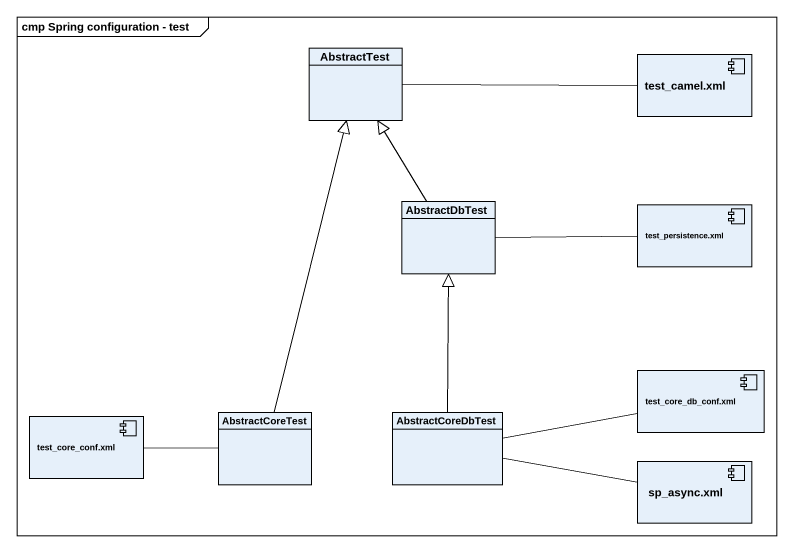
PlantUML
@startuml
mainframe cmp Spring configuration - test
allowmixing
hide circle
hide empty members
class AbstractTest
component "test_camel.xml" as test_camel_xml
class AbstractDbTest
component "test_persistence.xml" as test_persistence_xml
component "test_core_db_conf.xml" as test_core_db_conf_xml
component "test_core_conf.xml" as test_core_conf_xml
class AbstractCoreTest
class AbstractCoreDbTest
component "sp_async.xml" as sp_async_xml
AbstractTest -right- test_camel_xml
AbstractDbTest -up-|> AbstractTest
AbstractDbTest -right- test_persistence_xml
test_core_conf_xml -right- AbstractCoreTest
AbstractCoreTest -up-|> AbstractTest
AbstractCoreDbTest -up-|> AbstractDbTest
AbstractCoreDbTest -right- test_core_db_conf_xml
AbstractCoreDbTest -right- sp_async_xml
@enduml
